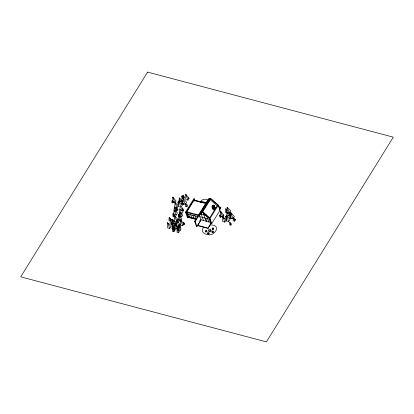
<?xml version="1.0" encoding="UTF-8"?>
<svg xmlns="http://www.w3.org/2000/svg" width="414" height="414" viewBox="0 0 414 414"><rect width="100%" height="100%" fill="white"/><g stroke="black" fill="none" stroke-linecap="round" stroke-linejoin="round"><path stroke-width="0.62" d="M172.773 202.213L172.829 197.059L176.053 200.945L174.915 202.782L172.773 202.213L173.342 201.297M172.007 228.932L172.058 226.344L173.699 228.28M173.083 228.285L173.135 225.697L174.775 227.633L174.185 228.58L173.083 228.285L173.668 227.338M173.751 230.215L173.802 227.628L175.443 229.563L174.853 230.51L173.802 227.628L174.159 228.725M176.959 222.287L177.016 219.699L178.651 221.63L178.067 222.577L177.016 219.699L177.368 220.791M177.989 204.563L178.041 201.97L178.864 202.938M179.065 227.286L179.122 224.693L180.758 226.629L180.173 227.576L179.122 224.693L179.474 225.79M172.415 222.732L172.576 219.368L175.143 222.23L174.185 223.772L172.985 223.451M178.574 226.003L178.382 229.93L180.183 230.407L181.141 228.864L178.574 226.003L180.183 230.407M227.519 210.633L225.811 208.728L225.62 212.651L226.82 212.967M231.193 216.258L229.48 214.354L228.533 215.906L226.732 215.43L227.167 212.196L229.491 214.364L229.294 218.276L231.09 218.752L231.726 217.728M178.713 215.803L178.801 214.224L180.535 216.124L179.883 217.174M229.822 222.189L229.672 224.812L230.898 225.138L231.555 224.088L229.822 222.189L230.898 225.138M178.465 226.665L176.411 226.122L176.788 220.843L180.338 224.605L178.977 226.805L176.788 220.843L177.12 221.868M226.199 220.9L226.582 215.616L230.132 219.384L228.766 221.583L226.199 220.9L226.748 220.02M171.298 219.767L169.171 217.521L168.938 220.678L170.48 221.086M185.576 203.274L185.343 206.426L186.885 206.834L187.702 205.515L185.576 203.274L186.885 206.834M229.465 215.114L229.698 211.958L231.4 213.753M172.1 200.65L171.841 202.658L172.943 202.948L173.533 202.001L172.1 200.65L172.943 202.948M179.935 219.316L179.681 221.324L180.783 221.614L179.935 219.316L181.368 220.672L180.266 220.377M183.107 224.191L183.366 222.183L184.799 223.534L184.214 224.481L183.107 224.191L183.697 223.244M175.018 225.604L175.376 222.908L176.773 224.207M178.941 201.116L179.371 197.882L181.694 200.05L180.737 201.592L178.941 201.116L179.578 200.086M173.549 214.483L174.237 210.079L177.477 212.962L176.116 215.161L173.549 214.483L174.092 213.603M179.852 208.832L179.164 213.231L181.725 213.909L183.091 211.709L179.852 208.832L181.725 213.909M177.021 207.781L178.16 205.944L174.936 202.058L174.879 207.212L177.021 207.781L174.936 202.058L175.298 203.165M182.972 198.855L183.557 197.908L181.917 195.972L181.865 198.56L182.972 198.855L181.917 195.972L182.274 197.069M184.049 198.202L184.634 197.261L182.998 195.325L182.941 197.913L184.049 198.202L182.998 195.325L183.35 196.417M175.94 211.476L176.985 209.789L174.289 206.984L173.973 210.959L175.94 211.476L174.289 206.984L174.656 208.128M177.337 210.395L177.989 209.344L176.255 207.445L176.105 210.069L177.337 210.395L176.255 207.445L176.592 208.49M174.113 216.745L174.765 215.694L173.031 213.795L172.881 216.424L174.113 216.745L173.031 213.795L173.368 214.845M180.975 207.264L182.336 205.065L178.791 201.302L178.408 206.586L180.975 207.264L178.791 201.302L179.117 202.332M183.397 201.944L181.689 200.04L181.498 203.962L183.298 204.438L183.935 203.414M169.74 228.461L170.894 226.598L167.644 222.716L167.566 227.886L169.74 228.461L167.644 222.716L168.006 223.819M172.871 224.207L173.689 222.887M185.244 204.428L186.611 202.229L183.06 198.461L182.677 203.745L185.244 204.428L183.06 198.461L183.386 199.491M187.92 200.169L189.074 198.311L185.824 194.43L185.746 199.595L187.92 200.169L185.824 194.43L186.186 195.532M172.747 225.511L173.331 224.564L171.696 222.628L171.644 225.221L172.747 225.511L171.696 222.628L172.053 223.726M183.107 210.824L183.759 209.769L182.025 207.875L181.875 210.498L183.107 210.824L182.025 207.875L182.362 208.92M177.14 221.366L178.232 219.606L174.682 215.844L174.304 221.128L176.871 221.806L174.682 215.844L175.013 216.869M181.622 216.92L182.667 215.233L179.976 212.423L179.655 216.403L181.622 216.92L179.976 212.423L180.338 213.572M176.411 226.122L176.954 225.242M195.786 219.399L187.288 217.148L185.524 212.113L193.85 198.684L194.487 198.855L195.077 200.531M177.383 225.589L176.742 226.618L175.376 222.908M180.908 220.357L181.762 218.98L178.537 215.089L178.481 220.248L180.085 220.672M173.921 231.804L174.718 230.515L172.379 227.571L172.415 231.405L173.921 231.804L172.379 227.571L172.716 228.59M194.487 198.855L186.502 211.735L198.56 214.928M176.292 228.766L177.249 227.229L174.682 224.367L174.496 228.29L176.292 228.766L174.682 224.367L175.065 225.558M186.667 212.206L194.088 199.988L206.503 203.31L209.189 200.811M188.593 216.243L187.925 217.319L186.662 213.702L186.999 213.153L188.158 216.455L196.598 218.69M187.288 217.148L187.951 216.077M188.484 215.927L187.816 217.003L196.283 219.244M182.729 225.811L183.868 223.979L180.644 220.088L180.587 225.247L182.729 225.811L180.644 220.088L181.001 221.195M178.558 232.72L179.355 231.431L177.016 228.487L177.052 232.321L178.558 232.72L177.016 228.487L177.352 229.506M199.874 220.196L200.624 220.678L196.997 226.53L196.355 226.36L194.596 221.324L206.545 202.042L210.566 198.301L218.292 205.153L220.057 210.188L211.73 223.622L211.093 223.451L209.329 218.416L202.441 212.31L210.767 198.88L217.655 204.987L218.292 205.153L209.965 218.587L211.73 223.622M206.617 202.399L208.998 198.56L209.644 199.589M198.725 215.399L206.032 203.61L193.975 200.423M207.274 201.934L209.313 198.648M196.997 226.53L195.232 221.495L207.186 202.213L210.317 199.294M198.218 215.477L202.239 211.735L210.566 198.301M211.093 223.451L208.03 228.388L197.561 225.614L201.194 219.27M213.07 209.153L212.242 206.788L213.148 205.323L214.002 205.551L213.096 207.01L214.297 210.395L212.615 208.904L211.916 206.912L213.05 205.085L214.328 205.422L215.43 208.568L214.592 207.823M214.328 205.422L213.194 207.248L211.916 206.912M217.655 204.987L209.329 218.416L209.965 218.587L202.239 211.735M208.03 228.388L210.98 223.136M219.606 209.22L220.812 207.279L218.483 206.664M219.715 209.536L220.812 207.279M220.74 217.262L221.324 216.315L219.891 214.964L219.637 216.972L220.74 217.262L219.891 214.964L220.222 216.025L221.324 216.315M222.711 217.096L223.85 215.259L220.626 211.373L220.569 216.532L222.711 217.096L220.626 211.373L220.983 212.48M228.057 212.097L227.421 213.127L225.811 208.728M229.366 213.112L230.733 210.912L227.182 207.15L226.8 212.434L229.366 213.112L227.182 207.15L227.509 208.18M224.818 222.095L225.956 220.258L222.732 216.372L222.675 221.526L224.818 222.095L222.732 216.372L223.089 217.479M233.041 218.742L234.402 216.543L230.852 212.78L230.474 218.059L233.041 218.742L230.852 212.78L231.183 213.805M234.676 221.148L235.494 219.829L233.372 217.588L233.139 220.74L234.676 221.148L233.372 217.588L233.76 218.809M209.531 200.262L206.845 202.762L200.707 201.137L200.366 201.685L200.759 202.803M202.332 212.18L199.201 215.099L200.852 219.818L210.705 222.427M202.441 212.31L198.86 215.642L185.524 212.113M206.545 202.042L207.186 202.213M187.987 198.021L189.074 198.311M193.918 200.262L200.474 202.001L200.645 201.727L201.033 202.829M218.592 206.974L220.921 207.59M212.242 206.788L213.096 207.01M219.415 210.017L220.057 210.188M229.977 215.249L231.007 215.523M222.779 214.975L223.85 215.259M234.469 219.56L235.494 219.829M226.888 219.166L225.785 218.877L225.837 216.289L226.655 217.252M200.392 213.986L206.793 215.678M176.002 209.531L176.985 209.789M199.75 216.672L210.219 219.441M186.662 213.702L198.115 216.734M210.798 221.764L209.945 221.537L210.141 222.09L210.995 222.313M209.976 221.619L210.829 221.842M199.983 220.512L200.624 220.678M179.303 215.797L180.535 216.124M194.596 221.324L195.232 221.495M197.452 225.299L207.921 228.073M172.084 224.507L170.03 223.964L170.413 218.685L173.073 221.506M178.827 229.496L177.72 229.201L177.772 226.613L178.594 227.581M207.983 199.988L206.508 199.362A5.889 4.352 -19.3 0 0 204.387 199.269L202.565 199.786A2.955 2.184 -19.3 0 0 202.073 200.091L201.608 200.49A3.793 2.805 -19.3 0 0 200.93 201.437M210.255 199.703L217.143 205.805M202.782 211.761L209.67 217.867M223.679 218.168L224.398 218.846M176.116 215.161L174.237 210.079L174.573 211.181M227.167 212.196L228.533 215.906M179.371 197.882L180.737 201.592M183.366 222.183L184.214 224.481M230.789 214.928L229.698 211.958L230.091 213.184M229.48 214.354L231.09 218.752M226.582 215.616L228.766 221.583M183.298 204.438L181.689 200.04L182.072 201.23M179.666 216.584L178.801 214.224L179.138 215.275M174.185 223.772L172.576 219.368L172.959 220.558M172.379 224.046L170.413 218.685L170.739 219.71M169.171 217.521L170.263 220.491M226.675 218.592L225.837 216.289L226.189 217.381M178.672 203.698L178.041 201.97L178.398 203.067M174.915 202.782L172.829 197.059L173.192 198.166M180.411 220.243L178.537 215.089L178.895 216.196M178.615 228.916L177.772 226.613L178.129 227.71M174.185 228.58L173.135 225.697L173.492 226.789M172.69 228.073L172.058 226.344L172.415 227.441M214.002 205.551L215.047 208.537M213.148 205.323L213.567 206.519M213.05 205.085L213.748 207.078M208.998 198.56L209.489 199.978M209.52 219.254L210.622 222.401M206.224 214.814L208.703 221.894M205.68 218.24L206.783 221.386M202.989 212.351L206.084 221.2M200.992 213.427L203.471 220.507M194.088 199.988L194.476 201.09M194.792 215.213L195.946 218.52M192.852 215.202L193.814 217.955M190.523 214.085L191.682 217.386M188.587 214.069L189.55 216.822M203.848 227.281A8.834 6.536 -19.3 0 0 203.031 228.161C199.3 233.641 210.7 237.056 213.914 233.01A7.742 5.729 -19.3 0 0 216.325 229.677C217.65 226.567 214.012 224.745 211.394 224.988A12.922 9.558 -19.3 0 0 210.141 224.988M208.009 199.967A4.202 3.11 -19.3 0 1 208.268 200.221M213.412 228.549A0.745 0.549 -19.3 0 1 213.759 229.299A0.745 0.549 -19.3 0 1 212.698 229.63A0.745 0.549 -19.3 0 1 212.61 228.797M212.977 231.669A0.745 0.549 -19.3 0 1 213.417 232.373A0.745 0.549 -19.3 0 1 212.382 232.777A0.745 0.549 -19.3 0 1 212.191 231.975M208.884 233.118A0.745 0.549 -19.3 0 1 209.054 233.915A0.745 0.549 -19.3 0 1 207.983 234.127A0.745 0.549 -19.3 0 1 208.019 233.289M206.363 230.919A0.745 0.549 -19.3 0 1 206.979 231.555A0.745 0.549 -19.3 0 1 205.949 232.042A0.745 0.549 -19.3 0 1 205.717 231.224M210.503 230.055A1.18 0.875 -19.3 0 1 211.042 231.147A1.18 0.875 -19.3 0 1 209.551 231.824A1.18 0.875 -19.3 0 1 208.915 230.779M147.591 72.114L20.7 276.842L266.409 341.886L393.3 137.158L147.591 72.114M213.546 206.498L212.413 208.33L214.095 209.82L215.228 207.994L213.546 206.498M212.677 229.051A0.745 0.549 -19.3 0 0 213.619 228.269A0.745 0.549 -19.3 0 0 212.434 228.13A0.745 0.549 -19.3 0 0 212.677 229.051M212.304 232.176A0.745 0.549 -19.3 0 0 213.251 231.395A0.745 0.549 -19.3 0 0 212.061 231.255A0.745 0.549 -19.3 0 0 212.304 232.176M208.03 233.584A0.745 0.549 -19.3 0 0 208.977 232.803A0.745 0.549 -19.3 0 0 207.792 232.663A0.745 0.549 -19.3 0 0 208.03 233.584M205.83 231.431A0.745 0.549 -19.3 0 0 206.777 230.65A0.745 0.549 -19.3 0 0 205.587 230.51A0.745 0.549 -19.3 0 0 205.83 231.431M209.349 231.048A1.18 0.875 -19.3 0 0 210.845 229.801A1.18 0.875 -19.3 0 0 208.951 229.589A1.18 0.875 -19.3 0 0 209.349 231.048"/></g></svg>
